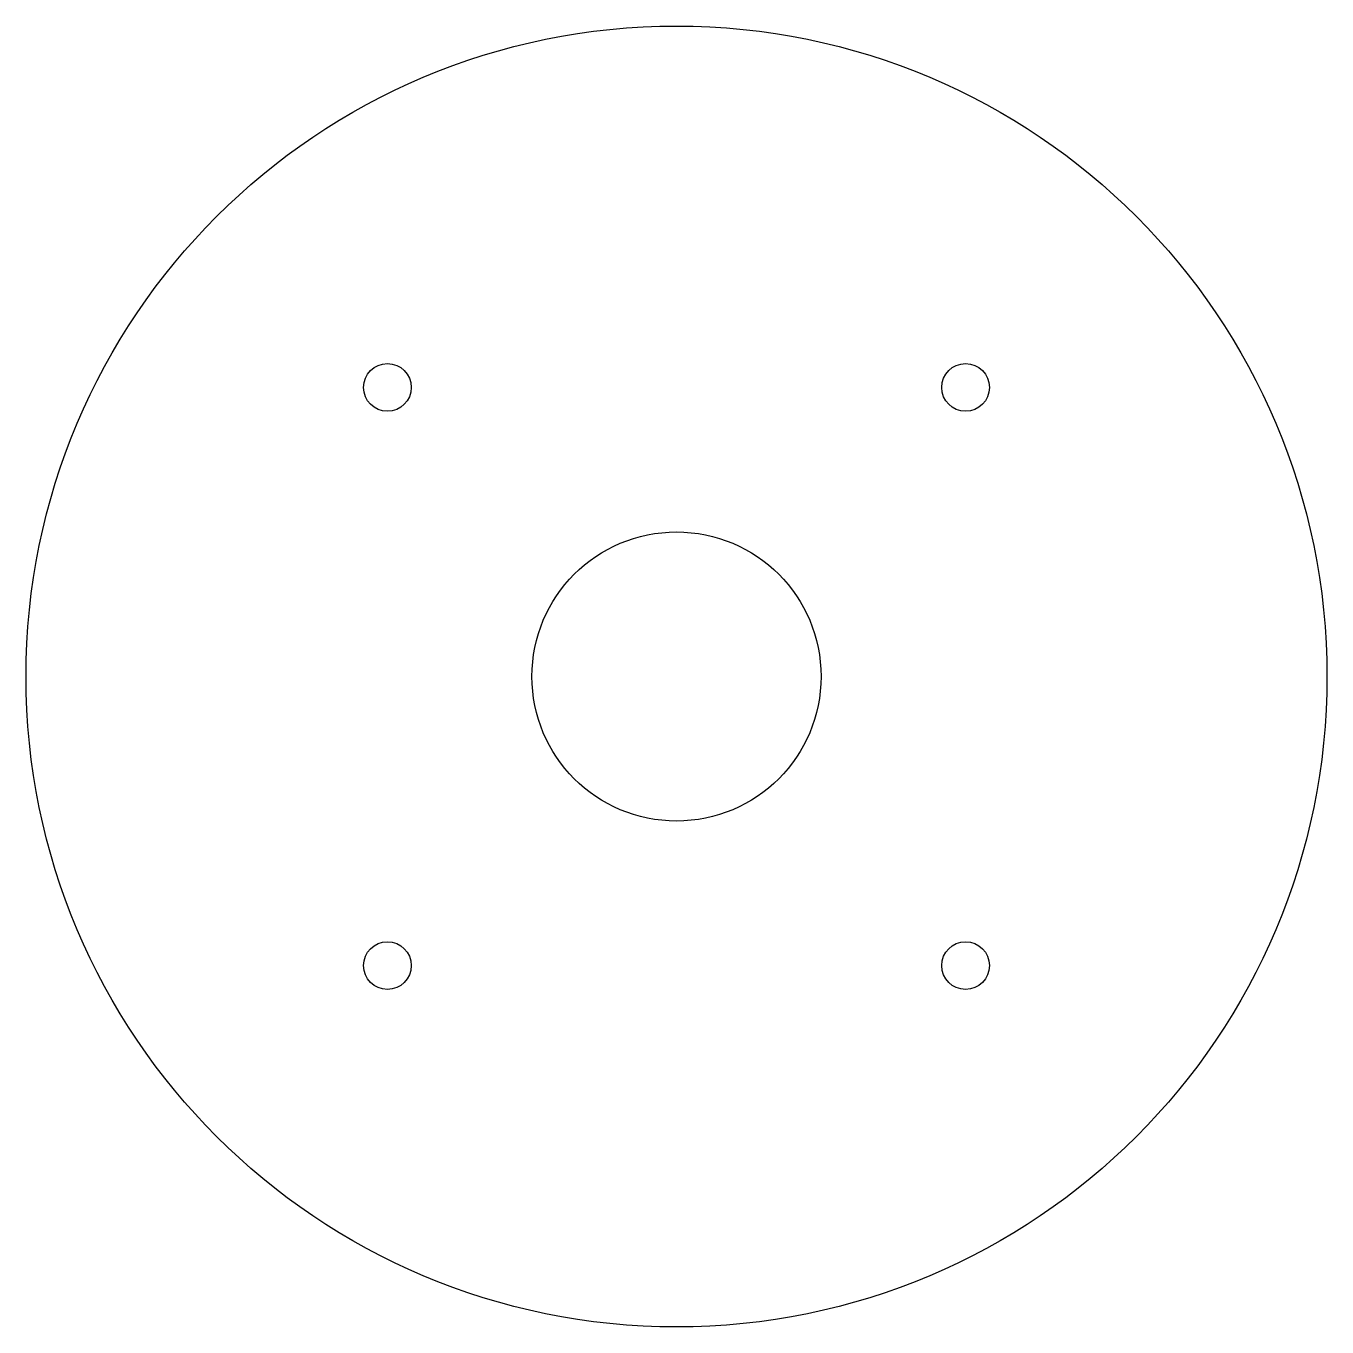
# Model space of a CAD drawing. Header units: millimetres. Extents: x -45 to 45, y -45 to 45.
import ezdxf

# ---------------------------------------------------------------- set-up
doc = ezdxf.new("R2010")
doc.units = ezdxf.units.MM

msp = doc.modelspace()

# ---------------------------------------------------------------- linework, layer by layer
at = {"color": 7, "linetype": 'Continuous', "lineweight": 25}
for centre, radius in [((0, 0), 45), ((-20, 20), 1.65), ((20, 20), 1.65), ((0, 0), 10), ((-20, -20), 1.65), ((20, -20), 1.65)]:
    msp.add_circle(centre, radius, dxfattribs=at)

doc.saveas('drawing.dxf')
